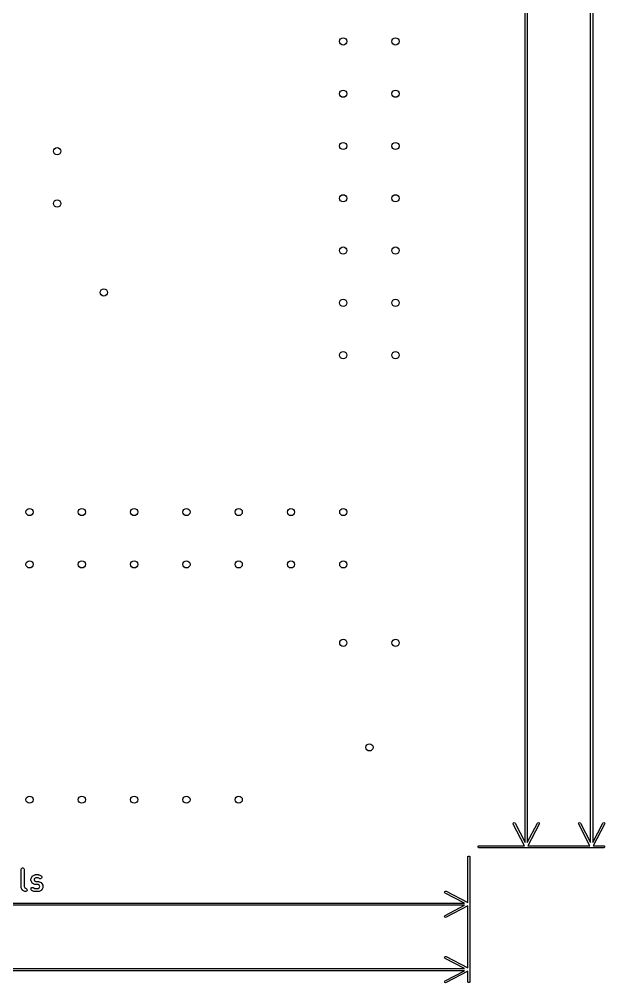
# Model space of a CAD drawing. Extents: x 0.01 to 2.25, y -0.25 to 3.61.
# Drawn here: x 1.13 to 2.25, y -0.25 to 1.592 of the extents above; entities that cross this region are included whole.
import ezdxf

# ---------------------------------------------------------------- set-up
doc = ezdxf.new("R2010")
doc.units = 0
doc.header["$MEASUREMENT"] = 0
doc.layers.add('BLACK', color=7, linetype='CONTINUOUS')

msp = doc.modelspace()

# ---------------------------------------------------------------- linework, layer by layer
at = {"layer": 'BLACK', "linetype": 'CONTINUOUS'}
for p, q in [((2.098, 0.018), (2.098, 3.592)), ((2.102, 3.592), (2.102, 0.018)), ((2.223, 0.018), (2.223, 3.592)), ((2.227, 3.592), (2.227, 0.018)), ((2.075, 0.0542), (2.0754, 0.0556)), ((2.0754, 0.0556), (2.0767, 0.0563)), ((2.0767, 0.0563), (2.0782, 0.0559)), ((2.0782, 0.0559), (2.0787, 0.0553)), ((2.1213, 0.0553), (2.1218, 0.0559)), ((2.1218, 0.0559), (2.1233, 0.0563)), ((2.1233, 0.0563), (2.1246, 0.0556)), ((2.1246, 0.0556), (2.125, 0.0542)), ((2.2, 0.0542), (2.2004, 0.0556)), ((2.2004, 0.0556), (2.2017, 0.0563)), ((2.2017, 0.0563), (2.2032, 0.0559)), ((2.2032, 0.0559), (2.2037, 0.0553)), ((2.2463, 0.0553), (2.2468, 0.0559)), ((2.2468, 0.0559), (2.2483, 0.0563)), ((2.2483, 0.0563), (2.2496, 0.0556)), ((2.2496, 0.0556), (2.25, 0.0542)), ((2.0752, 0.0534), (2.075, 0.0542)), ((2.0968, 0.012), (2.0752, 0.0534)), ((2.0787, 0.0553), (2.098, 0.018)), ((2.102, 0.018), (2.1213, 0.0553)), ((2.1248, 0.0534), (2.1032, 0.012)), ((2.125, 0.0542), (2.1248, 0.0534)), ((2.2002, 0.0534), (2.2, 0.0542)), ((2.2218, 0.012), (2.2002, 0.0534)), ((2.2037, 0.0553), (2.223, 0.018)), ((2.227, 0.018), (2.2463, 0.0553)), ((2.2498, 0.0534), (2.2282, 0.012)), ((2.25, 0.0542), (2.2498, 0.0534)), ((2.0079, 0.0108), (2.0089, 0.0118)), ((2.0079, 0.0092), (2.0079, 0.0108)), ((2.0089, 0.0082), (2.0079, 0.0092)), ((2.0089, 0.0118), (2.0097, 0.012)), ((2.0097, 0.008), (2.0089, 0.0082)), ((2.0097, 0.012), (2.0968, 0.012)), ((2.1231, 0.008), (2.0097, 0.008)), ((2.1032, 0.012), (2.1231, 0.012)), ((2.1231, 0.012), (2.2218, 0.012)), ((2.2481, 0.008), (2.1231, 0.008)), ((2.2282, 0.012), (2.2481, 0.012)), ((2.2481, 0.012), (2.2488, 0.0118)), ((2.2488, 0.0082), (2.2481, 0.008)), ((2.2488, 0.0118), (2.2499, 0.0108)), ((2.2499, 0.0092), (2.2488, 0.0082)), ((2.2499, 0.0108), (2.2499, 0.0092)), ((1.988, -0.0097), (1.9882, -0.0089)), ((1.988, -0.0968), (1.988, -0.0097)), ((1.9882, -0.0089), (1.9892, -0.0079)), ((1.9892, -0.0079), (1.9908, -0.0079)), ((1.9908, -0.0079), (1.9918, -0.0089)), ((1.9918, -0.0089), (1.992, -0.0097)), ((1.992, -0.0097), (1.992, -0.2481)), ((1.1339, -0.0333), (1.134, -0.0327)), ((1.1339, -0.067), (1.1339, -0.0333)), ((1.134, -0.0327), (1.1344, -0.0316)), ((1.1344, -0.0316), (1.1352, -0.0308)), ((1.1352, -0.0308), (1.1363, -0.0304)), ((1.1363, -0.0304), (1.1374, -0.0304)), ((1.1374, -0.0304), (1.1385, -0.0308)), ((1.1385, -0.0308), (1.1393, -0.0316)), ((1.1393, -0.0316), (1.1398, -0.0327)), ((1.1398, -0.0327), (1.1398, -0.0333)), ((1.1398, -0.0333), (1.1398, -0.0663)), ((1.1527, -0.0514), (1.1528, -0.0513)), ((1.1527, -0.052), (1.1527, -0.0514)), ((1.1527, -0.0539), (1.1527, -0.052)), ((1.1527, -0.0545), (1.1527, -0.0539)), ((1.1528, -0.0546), (1.1527, -0.0545)), ((1.1528, -0.0512), (1.153, -0.0507)), ((1.1528, -0.0513), (1.1528, -0.0512)), ((1.1528, -0.0547), (1.1528, -0.0546)), ((1.153, -0.0552), (1.1528, -0.0547)), ((1.153, -0.0507), (1.1548, -0.0469)), ((1.1548, -0.059), (1.153, -0.0552)), ((1.1548, -0.0469), (1.1549, -0.0468)), ((1.1549, -0.0468), (1.155, -0.0467)), ((1.1549, -0.0468), (1.1549, -0.0468)), ((1.155, -0.0467), (1.1551, -0.0464)), ((1.1551, -0.0464), (1.1554, -0.0462)), ((1.1554, -0.0462), (1.1557, -0.0459)), ((1.1557, -0.0459), (1.156, -0.0457)), ((1.156, -0.0457), (1.156, -0.0457)), ((1.156, -0.0457), (1.1561, -0.0457)), ((1.1561, -0.0457), (1.1562, -0.0456)), ((1.1562, -0.0456), (1.1599, -0.0437)), ((1.1597, -0.0505), (1.1586, -0.0527)), ((1.1586, -0.0527), (1.1586, -0.0532)), ((1.1586, -0.0532), (1.1597, -0.0554)), ((1.1619, -0.0493), (1.1597, -0.0505)), ((1.1599, -0.0437), (1.1604, -0.0435)), ((1.1604, -0.0435), (1.1606, -0.0435)), ((1.1606, -0.0435), (1.1607, -0.0435)), ((1.1607, -0.0435), (1.1612, -0.0434)), ((1.1612, -0.0434), (1.1669, -0.0434)), ((1.1662, -0.0493), (1.1619, -0.0493)), ((1.1693, -0.0509), (1.1662, -0.0493)), ((1.1669, -0.0434), (1.1674, -0.0435)), ((1.1674, -0.0435), (1.1675, -0.0435)), ((1.1675, -0.0435), (1.1676, -0.0435)), ((1.1676, -0.0435), (1.1682, -0.0437)), ((1.1682, -0.0437), (1.1719, -0.0456)), ((1.1698, -0.0511), (1.1693, -0.0509)), ((1.171, -0.0512), (1.1698, -0.0511)), ((1.1721, -0.0508), (1.171, -0.0512)), ((1.1719, -0.0456), (1.1724, -0.0459)), ((1.1729, -0.0501), (1.1721, -0.0508)), ((1.1724, -0.0459), (1.1732, -0.0468)), ((1.1735, -0.049), (1.1729, -0.0501)), ((1.1732, -0.0468), (1.1735, -0.0479)), ((1.1735, -0.0479), (1.1735, -0.049)), ((1.134, -0.0676), (1.1339, -0.067)), ((1.134, -0.0677), (1.134, -0.0676)), ((1.134, -0.0678), (1.134, -0.0677)), ((1.1342, -0.0683), (1.134, -0.0678)), ((1.1361, -0.0721), (1.1342, -0.0683)), ((1.1362, -0.0722), (1.1361, -0.0721)), ((1.1362, -0.0723), (1.1362, -0.0722)), ((1.1362, -0.0722), (1.1362, -0.0722)), ((1.1364, -0.0726), (1.1362, -0.0723)), ((1.1367, -0.0728), (1.1364, -0.0726)), ((1.1369, -0.0731), (1.1367, -0.0728)), ((1.1372, -0.0733), (1.1369, -0.0731)), ((1.1373, -0.0733), (1.1372, -0.0733)), ((1.1374, -0.0734), (1.1373, -0.0733)), ((1.1373, -0.0733), (1.1373, -0.0733)), ((1.1412, -0.0753), (1.1374, -0.0734)), ((1.1398, -0.0663), (1.1409, -0.0686)), ((1.1409, -0.0686), (1.1438, -0.07)), ((1.1438, -0.07), (1.1443, -0.0703)), ((1.1443, -0.0703), (1.145, -0.0712)), ((1.1453, -0.0734), (1.1448, -0.0744)), ((1.145, -0.0712), (1.1454, -0.0723)), ((1.1454, -0.0723), (1.1453, -0.0734)), ((1.1527, -0.0711), (1.1528, -0.07)), ((1.153, -0.0722), (1.1527, -0.0711)), ((1.1528, -0.07), (1.1533, -0.0689)), ((1.1538, -0.0731), (1.153, -0.0722)), ((1.1533, -0.0689), (1.1541, -0.0682)), ((1.1543, -0.0734), (1.1538, -0.0731)), ((1.1541, -0.0682), (1.1552, -0.0678)), ((1.158, -0.0753), (1.1543, -0.0734)), ((1.1549, -0.059), (1.1548, -0.059)), ((1.1549, -0.0591), (1.1549, -0.059)), ((1.155, -0.0592), (1.1549, -0.0591)), ((1.1551, -0.0594), (1.155, -0.0592)), ((1.1554, -0.0597), (1.1551, -0.0594)), ((1.1552, -0.0678), (1.1564, -0.0679)), ((1.1557, -0.06), (1.1554, -0.0597)), ((1.156, -0.0601), (1.1557, -0.06)), ((1.156, -0.0602), (1.156, -0.0601)), ((1.1561, -0.0602), (1.156, -0.0602)), ((1.1562, -0.0603), (1.1561, -0.0602)), ((1.1599, -0.0621), (1.1562, -0.0603)), ((1.1564, -0.0679), (1.1569, -0.0681)), ((1.1569, -0.0681), (1.1601, -0.0697)), ((1.1597, -0.0554), (1.1619, -0.0566)), ((1.1604, -0.0624), (1.1599, -0.0621)), ((1.1601, -0.0697), (1.1662, -0.0697)), ((1.1606, -0.0624), (1.1604, -0.0624)), ((1.1607, -0.0624), (1.1606, -0.0624)), ((1.1612, -0.0625), (1.1607, -0.0624)), ((1.1662, -0.0625), (1.1612, -0.0625)), ((1.1619, -0.0566), (1.1669, -0.0566)), ((1.1684, -0.0636), (1.1662, -0.0625)), ((1.1662, -0.0697), (1.1684, -0.0686)), ((1.1669, -0.0566), (1.1674, -0.0566)), ((1.1674, -0.0566), (1.1675, -0.0567)), ((1.1675, -0.0567), (1.1676, -0.0567)), ((1.1676, -0.0567), (1.1682, -0.0569)), ((1.1682, -0.0569), (1.1719, -0.0587)), ((1.1719, -0.0734), (1.1682, -0.0753)), ((1.1695, -0.0658), (1.1684, -0.0636)), ((1.1684, -0.0686), (1.1695, -0.0663)), ((1.1695, -0.0663), (1.1695, -0.0658)), ((1.1719, -0.0587), (1.172, -0.0588)), ((1.172, -0.0733), (1.1719, -0.0734)), ((1.172, -0.0588), (1.1721, -0.0588)), ((1.1721, -0.0733), (1.172, -0.0733)), ((1.1721, -0.0588), (1.1721, -0.0589)), ((1.1721, -0.0589), (1.1724, -0.059)), ((1.1724, -0.0731), (1.1721, -0.0733)), ((1.1721, -0.0733), (1.1721, -0.0733)), ((1.1724, -0.059), (1.1727, -0.0593)), ((1.1727, -0.0728), (1.1724, -0.0731)), ((1.1727, -0.0593), (1.1729, -0.0596)), ((1.1729, -0.0726), (1.1727, -0.0728)), ((1.1729, -0.0596), (1.1731, -0.0599)), ((1.1731, -0.0723), (1.1729, -0.0726)), ((1.1731, -0.0599), (1.1732, -0.0599)), ((1.1732, -0.0722), (1.1731, -0.0723)), ((1.1732, -0.0599), (1.1732, -0.06)), ((1.1732, -0.06), (1.1732, -0.0601)), ((1.1732, -0.0601), (1.1751, -0.0638)), ((1.1751, -0.0683), (1.1732, -0.0721)), ((1.1732, -0.0721), (1.1732, -0.0722)), ((1.1732, -0.0722), (1.1732, -0.0722)), ((1.1751, -0.0638), (1.1753, -0.0644)), ((1.1753, -0.0678), (1.1751, -0.0683)), ((1.1753, -0.0644), (1.1753, -0.0645)), ((1.1753, -0.0645), (1.1754, -0.0646)), ((1.1754, -0.0676), (1.1753, -0.0677)), ((1.1753, -0.0677), (1.1753, -0.0678)), ((1.1754, -0.0646), (1.1754, -0.0651)), ((1.1754, -0.0651), (1.1754, -0.067)), ((1.1754, -0.067), (1.1754, -0.0676)), ((1.1417, -0.0755), (1.1412, -0.0753)), ((1.1429, -0.0756), (1.1417, -0.0755)), ((1.1439, -0.0752), (1.1429, -0.0756)), ((1.1448, -0.0744), (1.1439, -0.0752)), ((1.1586, -0.0755), (1.158, -0.0753)), ((1.1587, -0.0755), (1.1586, -0.0755)), ((1.1588, -0.0755), (1.1587, -0.0755)), ((1.1594, -0.0756), (1.1588, -0.0755)), ((1.1669, -0.0756), (1.1594, -0.0756)), ((1.1674, -0.0755), (1.1669, -0.0756)), ((1.1675, -0.0755), (1.1674, -0.0755)), ((1.1676, -0.0755), (1.1675, -0.0755)), ((1.1682, -0.0753), (1.1676, -0.0755)), ((1.9437, -0.0767), (1.9444, -0.0754)), ((1.9441, -0.0782), (1.9437, -0.0767)), ((1.9447, -0.0787), (1.9441, -0.0782)), ((1.9444, -0.0754), (1.9458, -0.075)), ((1.982, -0.098), (1.9447, -0.0787)), ((1.9458, -0.075), (1.9466, -0.0752)), ((1.9466, -0.0752), (1.988, -0.0968)), ((0.018, -0.098), (1.982, -0.098)), ((1.982, -0.102), (0.018, -0.102)), ((1.9447, -0.1213), (1.982, -0.102)), ((1.988, -0.1032), (1.9466, -0.1248)), ((1.988, -0.2218), (1.988, -0.1032)), ((1.9437, -0.1233), (1.9441, -0.1218)), ((1.9444, -0.1246), (1.9437, -0.1233)), ((1.9441, -0.1218), (1.9447, -0.1213)), ((1.9458, -0.125), (1.9444, -0.1246)), ((1.9466, -0.1248), (1.9458, -0.125)), ((1.9437, -0.2017), (1.9444, -0.2004)), ((1.9441, -0.2032), (1.9437, -0.2017)), ((1.9444, -0.2004), (1.9458, -0.2)), ((1.9458, -0.2), (1.9466, -0.2002)), ((1.9466, -0.2002), (1.988, -0.2218)), ((1.9447, -0.2037), (1.9441, -0.2032)), ((1.982, -0.223), (1.9447, -0.2037)), ((0.018, -0.223), (1.982, -0.223)), ((1.982, -0.227), (0.018, -0.227)), ((1.9447, -0.2463), (1.982, -0.227)), ((1.988, -0.2282), (1.9466, -0.2498)), ((1.988, -0.2481), (1.988, -0.2282)), ((1.9437, -0.2483), (1.9441, -0.2468)), ((1.9444, -0.2496), (1.9437, -0.2483)), ((1.9441, -0.2468), (1.9447, -0.2463)), ((1.9458, -0.25), (1.9444, -0.2496)), ((1.9466, -0.2498), (1.9458, -0.25)), ((1.9882, -0.2488), (1.988, -0.2481)), ((1.9892, -0.2499), (1.9882, -0.2488)), ((1.9908, -0.2499), (1.9892, -0.2499)), ((1.9918, -0.2488), (1.9908, -0.2499)), ((1.992, -0.2481), (1.9918, -0.2488))]:
    msp.add_line(p, q, dxfattribs=at)
at = {"layer": 'BLACK'}
for centre in [(1.7498, 1.55), (1.8498, 1.55), (1.7498, 1.45), (1.8498, 1.45), (1.2028, 1.34), (1.7498, 1.35), (1.8498, 1.35), (1.7498, 1.25), (1.8498, 1.25), (1.2028, 1.24), (1.7498, 1.15), (1.8498, 1.15), (1.2921, 1.07), (1.7498, 1.05), (1.8498, 1.05), (1.7498, 0.95), (1.8498, 0.95), (1.15, 0.65), (1.25, 0.65), (1.35, 0.65), (1.45, 0.65), (1.55, 0.65), (1.65, 0.65), (1.75, 0.65), (1.15, 0.55), (1.25, 0.55), (1.35, 0.55), (1.45, 0.55), (1.55, 0.55), (1.65, 0.55), (1.75, 0.55), (1.75, 0.4), (1.85, 0.4), (1.8, 0.2), (1.15, 0.1), (1.25, 0.1), (1.35, 0.1), (1.45, 0.1), (1.55, 0.1)]:
    msp.add_circle(centre, 0.00689, dxfattribs=at)

doc.saveas('drawing.dxf')
